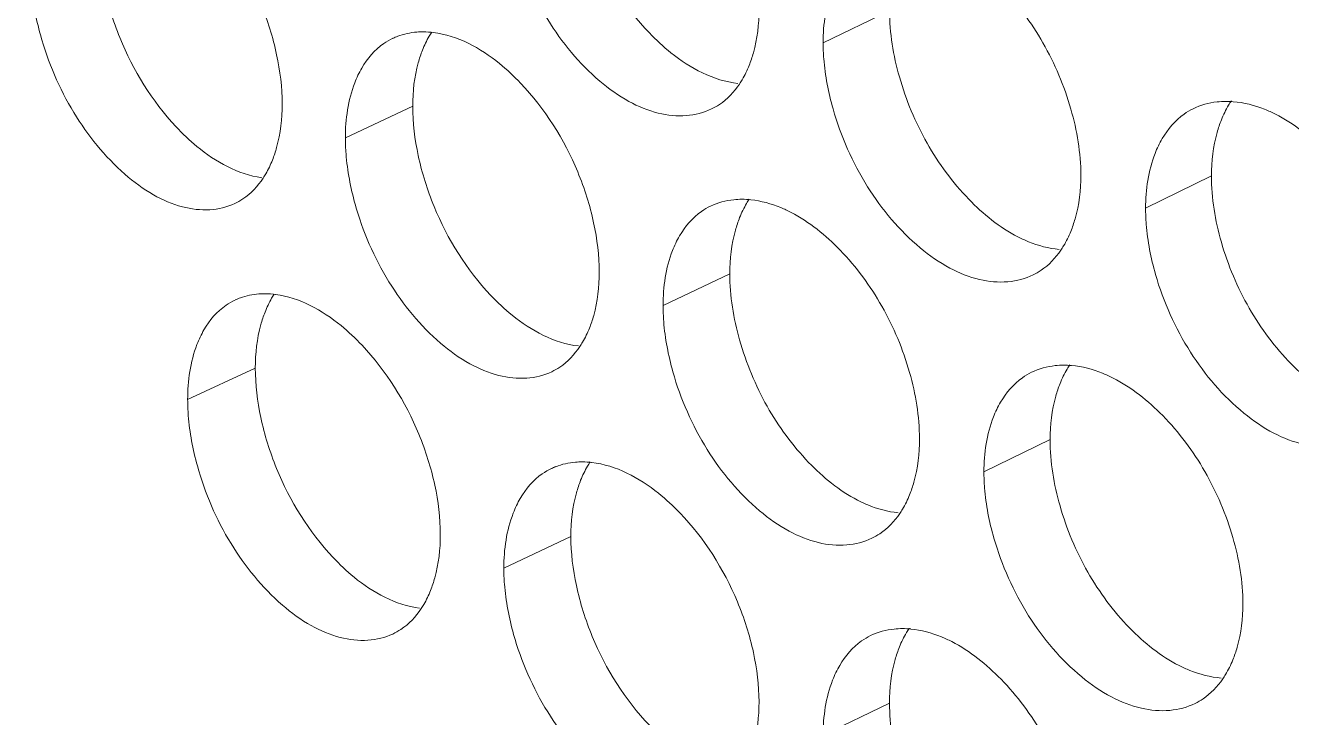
# Model space of a CAD drawing. Header units: millimetres. Extents: x 1177 to 4147, y 93 to 2194.
# Drawn here: x 2566.4 to 2580.8, y 711.06 to 718.93 of the extents above; entities that cross this region are included whole.
import ezdxf

# ---------------------------------------------------------------- set-up
doc = ezdxf.new("R2010")
doc.units = ezdxf.units.MM
doc.header["$LTSCALE"] = 0.1
doc.layers.get('0').update_dxf_attribs({"lineweight": 13})
doc.layers.add('标注', color=251, linetype='Continuous', lineweight=9)

# ---------------------------------------------------------------- blocks, each defined once
blk = doc.blocks.new('02')
for points, knots in [([(4627.348, 522.744), (4597.363, 531.299), (4553.55, 545.69), (4497.641, 568.487), (4458.71, 586.649), (4422.281, 606.068), (4388.51, 626.659), (4357.551, 648.334), (4338.416, 663.815), (4329.392, 671.722)], [0, 0, 0, 0, 0.278685, 0.411475, 0.539478, 0.662459, 0.780251, 0.892768, 1, 1, 1, 1]), ([(4626.906, 521.428), (4597.052, 529.945), (4553.424, 544.261), (4497.732, 566.923), (4458.929, 584.973), (4422.597, 604.269), (4388.892, 624.729), (4357.964, 646.263), (4338.829, 661.641), (4329.798, 669.496)], [0, 0, 0, 0, 0.278468, 0.411196, 0.539177, 0.662176, 0.780023, 0.892638, 1, 1, 1, 1]), ([(4628.518, 518.372), (4598.337, 526.935), (4554.235, 541.353), (4497.955, 564.22), (4458.766, 582.448), (4422.099, 601.945), (4388.114, 622.628), (4356.965, 644.402), (4337.717, 659.96), (4328.641, 667.907)], [0, 0, 0, 0, 0.278732, 0.411552, 0.539576, 0.662563, 0.780343, 0.892822, 1, 1, 1, 1]), ([(4328.202, 667.332), (4337.3, 659.316), (4356.601, 643.626), (4387.852, 621.677), (4421.956, 600.844), (4458.755, 581.215), (4498.091, 562.874), (4554.59, 539.876), (4598.873, 525.389), (4629.18, 516.79)], [0, 0, 0, 0, 0.107262, 0.219794, 0.337581, 0.460553, 0.588547, 0.721328, 1, 1, 1, 1])]:
    blk.add_open_spline(points, degree=3, knots=knots)
at = {"layer": '标注'}
for p, q in [((4449.455, 618.555), (4448.376, 618.035)), ((4441.706, 617.003), (4440.612, 616.49)), ((4454.685, 615.871), (4453.616, 615.345)), ((4446.859, 614.282), (4445.775, 613.764)), ((4439.148, 612.748), (4438.049, 612.237)), ((4452.064, 611.585), (4450.989, 611.062)), ((4444.276, 610.014), (4443.187, 609.499)), ((4449.455, 607.305), (4448.376, 606.785))]:
    blk.add_line(p, q, dxfattribs=at)
for centre, radius, start, end in [((4441.87, 616.81), 1.402, 83.021, 89.4851), ((4441.831, 617.155), 1.051, 110.5478, 115.181), ((4454.923, 615.632), 1.449, 85.444, 90.1903), ((4447.053, 614.071), 1.421, 84.008, 89.7708), ((4439.261, 612.909), 1.043, 109.8653, 114.9718), ((4439.298, 612.563), 1.393, 82.5184, 89.3404), ((4452.287, 611.356), 1.439, 84.9711, 90.0516), ((4444.455, 609.812), 1.411, 83.5175, 89.6286), ((4444.413, 610.158), 1.06, 111.219, 115.391), ((4449.664, 607.085), 1.43, 84.4925, 89.9118)]:
    blk.add_arc(centre, radius, start, end, dxfattribs=at)
for points, knots in [([(4444.276, 621.264), (4444.276, 620.996), (4444.347, 620.437), (4444.686, 619.358), (4445.157, 618.608), (4445.552, 618.195)], [0, 0, 0, 0, 0.238296, 0.493918, 1, 1, 1, 1]), ([(4439.585, 617.038), (4439.585, 617.307), (4439.515, 617.866), (4439.177, 618.945), (4438.711, 619.698), (4438.32, 620.114)], [0, 0, 0, 0, 0.238287, 0.494002, 1, 1, 1, 1]), ([(4436.603, 619.749), (4436.603, 619.479), (4436.673, 618.921), (4437.007, 617.841), (4437.47, 617.087), (4437.86, 616.67)], [0, 0, 0, 0, 0.238501, 0.494363, 1, 1, 1, 1]), ([(4443.346, 619.671), (4443.47, 619.229), (4443.834, 618.398), (4444.537, 617.544), (4445.19, 617.073), (4445.673, 616.875), (4446.142, 616.824), (4446.434, 616.897), (4446.561, 616.958)], [0, 0, 0, 0, 0.295999, 0.576706, 0.701098, 0.811352, 0.909467, 1, 1, 1, 1]), ([(4452.564, 615.881), (4452.564, 616.244), (4452.436, 616.996), (4451.993, 618.047), (4451.331, 618.941), (4450.765, 619.4), (4450.466, 619.554)], [0, 0, 0, 0, 0.24746, 0.512581, 0.770891, 1, 1, 1, 1]), ([(4435.5, 619.241), (4435.5, 619.154), (4435.515, 618.79), (4435.583, 618.429), (4435.657, 618.162)], [0, 0, 0, 0, 0.238286, 1, 1, 1, 1]), ([(4448.645, 619.167), (4448.6, 619.09), (4448.432, 618.736), (4448.376, 618.336), (4448.376, 618.035)], [0, 0, 0, 0, 0.227147, 1, 1, 1, 1]), ([(4447.173, 617.665), (4447.2, 617.732), (4447.299, 618.026), (4447.334, 618.338), (4447.334, 618.575)], [0, 0, 0, 0, 0.232325, 1, 1, 1, 1]), ([(4449.455, 618.555), (4449.455, 618.192), (4449.582, 617.44), (4450.02, 616.389), (4450.678, 615.494), (4451.243, 615.034), (4451.541, 614.88)], [0, 0, 0, 0, 0.247764, 0.513029, 0.771178, 1, 1, 1, 1]), ([(4441.883, 618.212), (4441.846, 618.212), (4441.703, 618.207), (4441.561, 618.177), (4441.462, 618.14)], [0, 0, 0, 0, 0.257421, 1, 1, 1, 1]), ([(4442.016, 618.208), (4442.001, 618.186), (4441.943, 618.092), (4441.895, 617.991), (4441.864, 617.913)], [0, 0, 0, 0, 0.24229, 1, 1, 1, 1]), ([(4443.46, 617.377), (4443.352, 617.491), (4442.951, 617.867), (4442.433, 618.154), (4442.04, 618.201)], [0, 0, 0, 0, 0.2848, 1, 1, 1, 1]), ([(4435.657, 618.162), (4435.778, 617.72), (4436.135, 616.891), (4436.823, 616.033), (4437.464, 615.557), (4437.939, 615.352), (4438.399, 615.295), (4438.688, 615.363), (4438.813, 615.421)], [0, 0, 0, 0, 0.297384, 0.578764, 0.7031, 0.812961, 0.910366, 1, 1, 1, 1]), ([(4441.383, 618.107), (4441.332, 618.083), (4441.127, 617.965), (4440.967, 617.777), (4440.878, 617.622)], [0, 0, 0, 0, 0.241405, 1, 1, 1, 1]), ([(4445.552, 618.195), (4445.662, 618.08), (4446.067, 617.701), (4446.594, 617.416), (4446.991, 617.374)], [0, 0, 0, 0, 0.28484, 1, 1, 1, 1]), ([(4448.376, 618.035), (4448.376, 617.948), (4448.391, 617.584), (4448.461, 617.224), (4448.537, 616.958)], [0, 0, 0, 0, 0.238439, 1, 1, 1, 1]), ([(4441.864, 617.913), (4441.838, 617.846), (4441.74, 617.553), (4441.706, 617.24), (4441.706, 617.003)], [0, 0, 0, 0, 0.231941, 1, 1, 1, 1]), ([(4440.878, 617.622), (4440.833, 617.546), (4440.667, 617.191), (4440.612, 616.792), (4440.612, 616.49)], [0, 0, 0, 0, 0.226413, 1, 1, 1, 1]), ([(4447.016, 617.364), (4447.031, 617.387), (4447.092, 617.483), (4447.141, 617.586), (4447.173, 617.665)], [0, 0, 0, 0, 0.242387, 1, 1, 1, 1]), ([(4444.738, 614.307), (4444.738, 614.576), (4444.667, 615.134), (4444.326, 616.213), (4443.855, 616.963), (4443.46, 617.377)], [0, 0, 0, 0, 0.23815, 0.493704, 1, 1, 1, 1]), ([(4446.561, 616.958), (4446.606, 616.979), (4446.784, 617.081), (4446.93, 617.235), (4447.016, 617.364)], [0, 0, 0, 0, 0.243475, 1, 1, 1, 1]), ([(4439.427, 616.129), (4439.453, 616.196), (4439.55, 616.489), (4439.585, 616.801), (4439.585, 617.038)], [0, 0, 0, 0, 0.231878, 1, 1, 1, 1]), ([(4441.706, 617.003), (4441.706, 616.734), (4441.776, 616.176), (4442.114, 615.096), (4442.582, 614.345), (4442.975, 613.93)], [0, 0, 0, 0, 0.238364, 0.494066, 1, 1, 1, 1]), ([(4454.918, 617.081), (4454.871, 617.081), (4454.69, 617.072), (4454.509, 617.022), (4454.388, 616.962)], [0, 0, 0, 0, 0.258411, 1, 1, 1, 1]), ([(4455.011, 617.092), (4454.995, 617.068), (4454.932, 616.97), (4454.881, 616.864), (4454.848, 616.782)], [0, 0, 0, 0, 0.242516, 1, 1, 1, 1]), ([(4455.726, 616.874), (4455.669, 616.903), (4455.45, 617.002), (4455.213, 617.063), (4455.038, 617.077)], [0, 0, 0, 0, 0.266684, 1, 1, 1, 1]), ([(4448.537, 616.958), (4448.662, 616.515), (4449.032, 615.682), (4449.744, 614.831), (4450.405, 614.365), (4450.894, 614.17), (4451.368, 614.124), (4451.662, 614.201), (4451.79, 614.263)], [0, 0, 0, 0, 0.295087, 0.575352, 0.699785, 0.810298, 0.90888, 1, 1, 1, 1]), ([(4454.388, 616.962), (4454.337, 616.937), (4454.135, 616.817), (4453.976, 616.63), (4453.886, 616.477)], [0, 0, 0, 0, 0.242339, 1, 1, 1, 1]), ([(4454.848, 616.782), (4454.821, 616.716), (4454.721, 616.422), (4454.685, 616.108), (4454.685, 615.871)], [0, 0, 0, 0, 0.232686, 1, 1, 1, 1]), ([(4457.844, 613.211), (4457.844, 613.574), (4457.715, 614.325), (4457.268, 615.375), (4456.598, 616.266), (4456.027, 616.722), (4455.726, 616.874)], [0, 0, 0, 0, 0.247093, 0.511885, 0.770247, 1, 1, 1, 1]), ([(4437.86, 616.67), (4437.966, 616.556), (4438.358, 616.181), (4438.866, 615.893), (4439.253, 615.842)], [0, 0, 0, 0, 0.285047, 1, 1, 1, 1]), ([(4440.612, 616.49), (4440.612, 616.403), (4440.627, 616.04), (4440.696, 615.679), (4440.77, 615.412)], [0, 0, 0, 0, 0.238347, 1, 1, 1, 1]), ([(4453.886, 616.477), (4453.841, 616.4), (4453.673, 616.046), (4453.616, 615.646), (4453.616, 615.345)], [0, 0, 0, 0, 0.227639, 1, 1, 1, 1]), ([(4439.277, 615.836), (4439.291, 615.859), (4439.349, 615.952), (4439.396, 616.052), (4439.427, 616.129)], [0, 0, 0, 0, 0.242268, 1, 1, 1, 1]), ([(4438.813, 615.421), (4438.859, 615.443), (4439.042, 615.545), (4439.19, 615.704), (4439.277, 615.836)], [0, 0, 0, 0, 0.242755, 1, 1, 1, 1]), ([(4452.401, 614.97), (4452.428, 615.037), (4452.528, 615.33), (4452.564, 615.643), (4452.564, 615.881)], [0, 0, 0, 0, 0.232623, 1, 1, 1, 1]), ([(4454.685, 615.871), (4454.685, 615.508), (4454.813, 614.756), (4455.256, 613.706), (4455.921, 612.814), (4456.491, 612.357), (4456.791, 612.206)], [0, 0, 0, 0, 0.247397, 0.512334, 0.770535, 1, 1, 1, 1]), ([(4440.77, 615.412), (4440.893, 614.97), (4441.255, 614.139), (4441.953, 613.284), (4442.602, 612.812), (4443.082, 612.611), (4443.548, 612.558), (4443.839, 612.63), (4443.965, 612.689)], [0, 0, 0, 0, 0.296459, 0.577388, 0.701761, 0.811885, 0.909764, 1, 1, 1, 1]), ([(4446.547, 615.381), (4446.496, 615.356), (4446.292, 615.238), (4446.133, 615.05), (4446.043, 614.896)], [0, 0, 0, 0, 0.241792, 1, 1, 1, 1]), ([(4447.059, 615.491), (4447.013, 615.491), (4446.838, 615.483), (4446.665, 615.437), (4446.547, 615.381)], [0, 0, 0, 0, 0.258386, 1, 1, 1, 1]), ([(4447.176, 615.493), (4447.161, 615.471), (4447.101, 615.375), (4447.051, 615.272), (4447.019, 615.193)], [0, 0, 0, 0, 0.242372, 1, 1, 1, 1]), ([(4447.855, 615.278), (4447.8, 615.306), (4447.593, 615.403), (4447.368, 615.466), (4447.201, 615.483)], [0, 0, 0, 0, 0.266572, 1, 1, 1, 1]), ([(4453.616, 615.345), (4453.616, 615.258), (4453.631, 614.895), (4453.702, 614.535), (4453.778, 614.269)], [0, 0, 0, 0, 0.238502, 1, 1, 1, 1]), ([(4447.019, 615.193), (4446.993, 615.126), (4446.895, 614.832), (4446.859, 614.519), (4446.859, 614.282)], [0, 0, 0, 0, 0.232238, 1, 1, 1, 1]), ([(4449.942, 611.6), (4449.942, 611.963), (4449.815, 612.715), (4449.375, 613.767), (4448.716, 614.662), (4448.152, 615.123), (4447.855, 615.278)], [0, 0, 0, 0, 0.247645, 0.51293, 0.771215, 1, 1, 1, 1]), ([(4452.239, 614.663), (4452.255, 614.686), (4452.317, 614.784), (4452.369, 614.889), (4452.401, 614.97)], [0, 0, 0, 0, 0.242481, 1, 1, 1, 1]), ([(4446.043, 614.896), (4445.998, 614.819), (4445.831, 614.465), (4445.775, 614.066), (4445.775, 613.764)], [0, 0, 0, 0, 0.226902, 1, 1, 1, 1]), ([(4451.541, 614.88), (4451.597, 614.852), (4451.81, 614.753), (4452.041, 614.691), (4452.213, 614.676)], [0, 0, 0, 0, 0.266595, 1, 1, 1, 1]), ([(4451.79, 614.263), (4451.834, 614.285), (4452.009, 614.385), (4452.153, 614.537), (4452.239, 614.663)], [0, 0, 0, 0, 0.24392, 1, 1, 1, 1]), ([(4444.578, 613.397), (4444.605, 613.464), (4444.703, 613.757), (4444.738, 614.07), (4444.738, 614.307)], [0, 0, 0, 0, 0.232176, 1, 1, 1, 1]), ([(4446.859, 614.282), (4446.859, 613.919), (4446.985, 613.167), (4447.421, 612.114), (4448.076, 611.218), (4448.638, 610.756), (4448.935, 610.602)], [0, 0, 0, 0, 0.247948, 0.513377, 0.771501, 1, 1, 1, 1]), ([(4453.778, 614.269), (4453.905, 613.825), (4454.28, 612.992), (4455.002, 612.143), (4455.671, 611.681), (4456.166, 611.49), (4456.644, 611.449), (4456.941, 611.529), (4457.07, 611.593)], [0, 0, 0, 0, 0.294183, 0.574014, 0.698487, 0.809259, 0.908301, 1, 1, 1, 1]), ([(4439.314, 613.956), (4439.278, 613.956), (4439.14, 613.952), (4439.003, 613.924), (4438.906, 613.889)], [0, 0, 0, 0, 0.257304, 1, 1, 1, 1]), ([(4439.455, 613.95), (4439.441, 613.928), (4439.383, 613.834), (4439.336, 613.735), (4439.306, 613.657)], [0, 0, 0, 0, 0.242253, 1, 1, 1, 1]), ([(4440.884, 613.118), (4440.776, 613.231), (4440.38, 613.606), (4439.868, 613.893), (4439.479, 613.944)], [0, 0, 0, 0, 0.284863, 1, 1, 1, 1]), ([(4442.975, 613.93), (4443.084, 613.816), (4443.484, 613.438), (4444.005, 613.152), (4444.398, 613.107)], [0, 0, 0, 0, 0.284914, 1, 1, 1, 1]), ([(4438.82, 613.854), (4438.769, 613.83), (4438.563, 613.713), (4438.404, 613.524), (4438.314, 613.37)], [0, 0, 0, 0, 0.241203, 1, 1, 1, 1]), ([(4445.775, 613.764), (4445.775, 613.677), (4445.79, 613.313), (4445.86, 612.953), (4445.935, 612.686)], [0, 0, 0, 0, 0.238408, 1, 1, 1, 1]), ([(4439.306, 613.657), (4439.279, 613.591), (4439.183, 613.297), (4439.148, 612.985), (4439.148, 612.748)], [0, 0, 0, 0, 0.231792, 1, 1, 1, 1]), ([(4438.314, 613.37), (4438.27, 613.293), (4438.104, 612.938), (4438.049, 612.539), (4438.049, 612.237)], [0, 0, 0, 0, 0.22617, 1, 1, 1, 1]), ([(4444.423, 613.099), (4444.438, 613.121), (4444.498, 613.217), (4444.547, 613.318), (4444.578, 613.397)], [0, 0, 0, 0, 0.242345, 1, 1, 1, 1]), ([(4442.155, 610.045), (4442.155, 610.314), (4442.085, 610.872), (4441.745, 611.951), (4441.276, 612.703), (4440.884, 613.118)], [0, 0, 0, 0, 0.238218, 0.493853, 1, 1, 1, 1]), ([(4443.965, 612.689), (4444.01, 612.711), (4444.191, 612.813), (4444.337, 612.969), (4444.423, 613.099)], [0, 0, 0, 0, 0.243242, 1, 1, 1, 1]), ([(4439.148, 612.748), (4439.148, 612.479), (4439.218, 611.92), (4439.554, 610.84), (4440.02, 610.088), (4440.411, 609.672)], [0, 0, 0, 0, 0.238432, 0.494215, 1, 1, 1, 1]), ([(4445.935, 612.686), (4446.06, 612.244), (4446.427, 611.412), (4447.134, 610.559), (4447.792, 610.091), (4448.277, 609.894), (4448.748, 609.846), (4449.042, 609.921), (4449.169, 609.982)], [0, 0, 0, 0, 0.295542, 0.576027, 0.700439, 0.810823, 0.909172, 1, 1, 1, 1]), ([(4451.762, 612.679), (4451.711, 612.654), (4451.508, 612.534), (4451.349, 612.347), (4451.259, 612.194)], [0, 0, 0, 0, 0.242161, 1, 1, 1, 1]), ([(4452.286, 612.795), (4452.239, 612.795), (4452.06, 612.786), (4451.882, 612.737), (4451.762, 612.679)], [0, 0, 0, 0, 0.258402, 1, 1, 1, 1]), ([(4452.387, 612.803), (4452.371, 612.78), (4452.309, 612.682), (4452.258, 612.578), (4452.226, 612.496)], [0, 0, 0, 0, 0.242465, 1, 1, 1, 1]), ([(4453.089, 612.586), (4453.033, 612.614), (4452.819, 612.713), (4452.586, 612.775), (4452.413, 612.79)], [0, 0, 0, 0, 0.266651, 1, 1, 1, 1]), ([(4452.226, 612.496), (4452.199, 612.43), (4452.1, 612.136), (4452.064, 611.823), (4452.064, 611.585)], [0, 0, 0, 0, 0.232536, 1, 1, 1, 1]), ([(4455.197, 608.918), (4455.197, 609.281), (4455.069, 610.032), (4454.624, 611.082), (4453.958, 611.975), (4453.389, 612.433), (4453.089, 612.586)], [0, 0, 0, 0, 0.247276, 0.512232, 0.770569, 1, 1, 1, 1]), ([(4438.049, 612.237), (4438.049, 612.151), (4438.064, 611.787), (4438.133, 611.426), (4438.207, 611.159)], [0, 0, 0, 0, 0.238316, 1, 1, 1, 1]), ([(4451.259, 612.194), (4451.214, 612.117), (4451.046, 611.763), (4450.989, 611.363), (4450.989, 611.062)], [0, 0, 0, 0, 0.227393, 1, 1, 1, 1]), ([(4449.781, 610.69), (4449.808, 610.756), (4449.907, 611.05), (4449.942, 611.363), (4449.942, 611.6)], [0, 0, 0, 0, 0.232474, 1, 1, 1, 1]), ([(4452.064, 611.585), (4452.064, 611.222), (4452.191, 610.47), (4452.632, 609.419), (4453.293, 608.525), (4453.861, 608.067), (4454.16, 607.915)], [0, 0, 0, 0, 0.24758, 0.512681, 0.770856, 1, 1, 1, 1]), ([(4444.464, 611.223), (4444.426, 611.223), (4444.279, 611.218), (4444.132, 611.186), (4444.03, 611.146)], [0, 0, 0, 0, 0.257534, 1, 1, 1, 1]), ([(4444.59, 611.223), (4444.575, 611.2), (4444.515, 611.105), (4444.467, 611.004), (4444.435, 610.925)], [0, 0, 0, 0, 0.242329, 1, 1, 1, 1]), ([(4446.05, 610.392), (4445.94, 610.507), (4445.535, 610.884), (4445.01, 611.17), (4444.615, 611.214)], [0, 0, 0, 0, 0.284731, 1, 1, 1, 1]), ([(4438.207, 611.159), (4438.329, 610.717), (4438.688, 609.887), (4439.382, 609.03), (4440.027, 608.556), (4440.504, 608.354), (4440.967, 608.299), (4441.257, 608.368), (4441.383, 608.427)], [0, 0, 0, 0, 0.29692, 0.578074, 0.702428, 0.812421, 0.910064, 1, 1, 1, 1]), ([(4443.959, 611.116), (4443.908, 611.091), (4443.703, 610.973), (4443.544, 610.786), (4443.454, 610.631)], [0, 0, 0, 0, 0.241601, 1, 1, 1, 1]), ([(4450.989, 611.062), (4450.989, 610.975), (4451.005, 610.611), (4451.075, 610.251), (4451.151, 609.985)], [0, 0, 0, 0, 0.238471, 1, 1, 1, 1]), ([(4444.435, 610.925), (4444.409, 610.858), (4444.311, 610.564), (4444.276, 610.252), (4444.276, 610.014)], [0, 0, 0, 0, 0.232089, 1, 1, 1, 1]), ([(4443.454, 610.631), (4443.41, 610.555), (4443.243, 610.2), (4443.187, 609.801), (4443.187, 609.499)], [0, 0, 0, 0, 0.226658, 1, 1, 1, 1]), ([(4448.935, 610.602), (4448.99, 610.574), (4449.199, 610.476), (4449.427, 610.413), (4449.595, 610.397)], [0, 0, 0, 0, 0.266559, 1, 1, 1, 1]), ([(4449.621, 610.385), (4449.637, 610.408), (4449.698, 610.505), (4449.749, 610.609), (4449.781, 610.69)], [0, 0, 0, 0, 0.242432, 1, 1, 1, 1]), ([(4447.334, 607.325), (4447.334, 607.594), (4447.263, 608.152), (4446.92, 609.231), (4446.446, 609.98), (4446.05, 610.392)], [0, 0, 0, 0, 0.238081, 0.493556, 1, 1, 1, 1]), ([(4449.169, 609.982), (4449.213, 610.004), (4449.39, 610.105), (4449.535, 610.258), (4449.621, 610.385)], [0, 0, 0, 0, 0.2437, 1, 1, 1, 1]), ([(4441.996, 609.135), (4442.023, 609.202), (4442.12, 609.495), (4442.155, 609.807), (4442.155, 610.045)], [0, 0, 0, 0, 0.232027, 1, 1, 1, 1]), ([(4444.276, 610.014), (4444.276, 609.746), (4444.347, 609.187), (4444.686, 608.108), (4445.157, 607.358), (4445.552, 606.945)], [0, 0, 0, 0, 0.238296, 0.493918, 1, 1, 1, 1]), ([(4451.151, 609.985), (4451.278, 609.542), (4451.649, 608.709), (4452.367, 607.859), (4453.032, 607.395), (4453.524, 607.202), (4454, 607.159), (4454.295, 607.237), (4454.423, 607.3)], [0, 0, 0, 0, 0.294634, 0.574682, 0.699134, 0.809777, 0.908589, 1, 1, 1, 1]), ([(4440.411, 609.672), (4440.518, 609.558), (4440.914, 609.182), (4441.429, 608.895), (4441.819, 608.847)], [0, 0, 0, 0, 0.284983, 1, 1, 1, 1]), ([(4443.187, 609.499), (4443.187, 609.412), (4443.202, 609.048), (4443.271, 608.688), (4443.346, 608.421)], [0, 0, 0, 0, 0.238377, 1, 1, 1, 1]), ([(4441.844, 608.839), (4441.858, 608.862), (4441.917, 608.956), (4441.965, 609.057), (4441.996, 609.135)], [0, 0, 0, 0, 0.242305, 1, 1, 1, 1]), ([(4441.383, 608.427), (4441.428, 608.449), (4441.61, 608.551), (4441.757, 608.708), (4441.844, 608.839)], [0, 0, 0, 0, 0.243002, 1, 1, 1, 1]), ([(4455.034, 608.007), (4455.062, 608.073), (4455.161, 608.367), (4455.197, 608.68), (4455.197, 608.918)], [0, 0, 0, 0, 0.232772, 1, 1, 1, 1]), ([(4443.346, 608.421), (4443.47, 607.979), (4443.834, 607.148), (4444.537, 606.294), (4445.19, 605.823), (4445.673, 605.625), (4446.142, 605.574), (4446.434, 605.647), (4446.561, 605.708)], [0, 0, 0, 0, 0.295999, 0.576706, 0.701098, 0.811352, 0.909467, 1, 1, 1, 1]), ([(4449.148, 608.402), (4449.097, 608.377), (4448.894, 608.258), (4448.735, 608.071), (4448.645, 607.917)], [0, 0, 0, 0, 0.241979, 1, 1, 1, 1]), ([(4449.666, 608.515), (4449.62, 608.515), (4449.443, 608.506), (4449.267, 608.459), (4449.148, 608.402)], [0, 0, 0, 0, 0.258394, 1, 1, 1, 1]), ([(4449.775, 608.52), (4449.76, 608.497), (4449.699, 608.4), (4449.648, 608.297), (4449.616, 608.216)], [0, 0, 0, 0, 0.242417, 1, 1, 1, 1]), ([(4450.466, 608.304), (4450.411, 608.332), (4450.2, 608.43), (4449.971, 608.492), (4449.801, 608.508)], [0, 0, 0, 0, 0.266613, 1, 1, 1, 1]), ([(4449.616, 608.216), (4449.589, 608.15), (4449.491, 607.856), (4449.455, 607.543), (4449.455, 607.305)], [0, 0, 0, 0, 0.232387, 1, 1, 1, 1]), ([(4452.564, 604.631), (4452.564, 604.994), (4452.436, 605.746), (4451.993, 606.797), (4451.331, 607.691), (4450.765, 608.15), (4450.466, 608.304)], [0, 0, 0, 0, 0.24746, 0.512581, 0.770891, 1, 1, 1, 1]), ([(4448.645, 607.917), (4448.6, 607.84), (4448.432, 607.486), (4448.376, 607.086), (4448.376, 606.785)], [0, 0, 0, 0, 0.227147, 1, 1, 1, 1]), ([(4454.16, 607.915), (4454.217, 607.886), (4454.433, 607.787), (4454.669, 607.726), (4454.843, 607.712)], [0, 0, 0, 0, 0.266627, 1, 1, 1, 1]), ([(4454.87, 607.697), (4454.886, 607.72), (4454.949, 607.819), (4455.001, 607.924), (4455.034, 608.007)], [0, 0, 0, 0, 0.242531, 1, 1, 1, 1]), ([(4454.423, 607.3), (4454.467, 607.321), (4454.641, 607.422), (4454.784, 607.572), (4454.87, 607.697)], [0, 0, 0, 0, 0.244132, 1, 1, 1, 1]), ([(4447.173, 606.415), (4447.2, 606.482), (4447.299, 606.776), (4447.334, 607.088), (4447.334, 607.325)], [0, 0, 0, 0, 0.232325, 1, 1, 1, 1]), ([(4449.455, 607.305), (4449.455, 606.942), (4449.582, 606.19), (4450.02, 605.139), (4450.678, 604.244), (4451.243, 603.784), (4451.541, 603.63)], [0, 0, 0, 0, 0.247764, 0.513029, 0.771178, 1, 1, 1, 1])]:
    blk.add_open_spline(points, degree=3, knots=knots, dxfattribs=at)

msp = doc.modelspace()

# ---------------------------------------------------------------- block references
at = {"xscale": 0.7, "yscale": 0.7, "zscale": 0.7}
msp.add_blockref('02', (-538.391, 286.112), dxfattribs=at)

doc.saveas('drawing.dxf')
